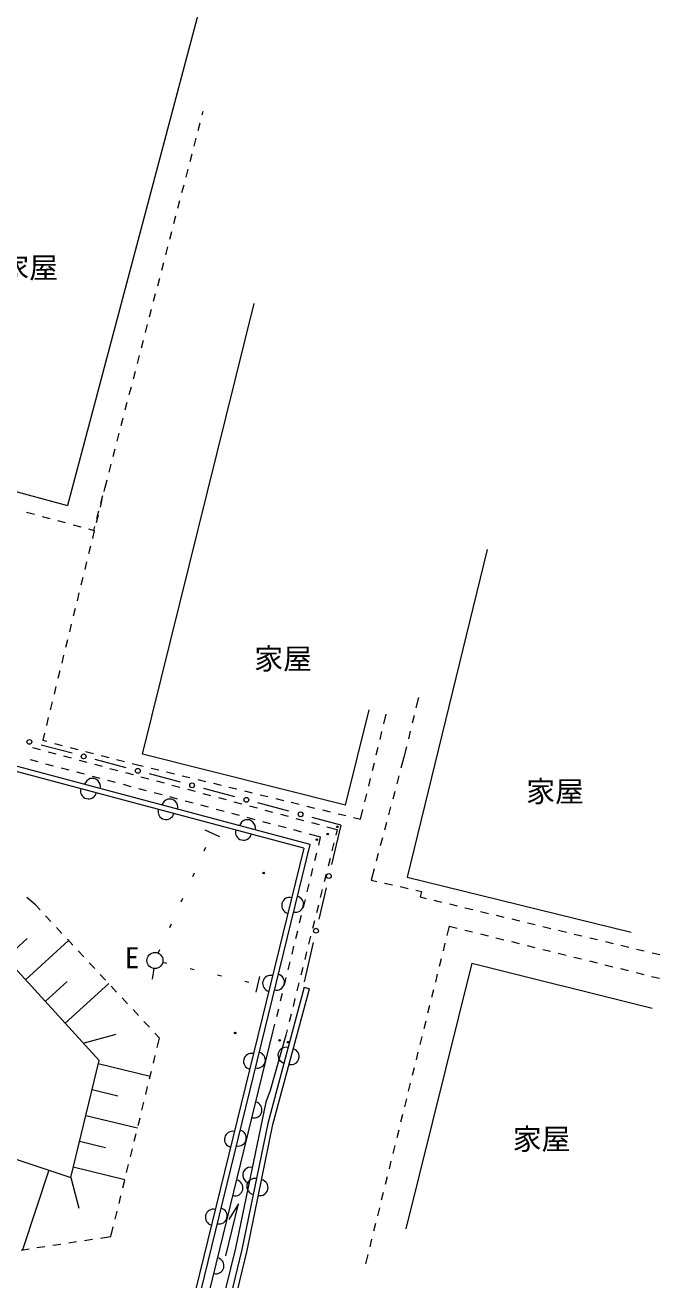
# Model space of a CAD drawing. Units: millimetres on the paper, with parts at other scales. Extents: x -4217 to 649, y -3995 to 278.
# Drawn here: x 161.5 to 201.1, y -140.3 to -62.1 of the extents above; entities that cross this region are included whole.
import ezdxf
from ezdxf.enums import TextEntityAlignment as Align

# ---------------------------------------------------------------- set-up
doc = ezdxf.new("R2010")
doc.units = ezdxf.units.MM
doc.linetypes.add('DOTTED', pattern=[1.75, 0.25, -1.5])
for name, color, linetype, lineweight in [('0-1_S-BGD', 134, 'Continuous', 18), ('0-9_標高点', 134, 'Continuous', 18), ('0-C_S-BGD', 134, 'Continuous', 18), ('0-F_S-BGD', 134, 'Continuous', 18), ('1-0_S-BGD', 134, 'Continuous', 18), ('1-1_S-BGD', 134, 'Continuous', 18)]:
    doc.layers.add(name, color=color, linetype=linetype, lineweight=lineweight)
doc.styles.add('ＭＳ ゴシック', font='')
doc.styles.get('ＭＳ ゴシック').set_extended_font_data('MS Gothic')

msp = doc.modelspace()

# ---------------------------------------------------------------- linework, layer by layer
at = {"layer": '0-1_S-BGD'}
for p, q in [((174.466, -53.161), (164.135, -92.027)), ((151.879, -88.708), (164.135, -92.027)), ((181.469, -110.698), (182.958, -104.765)), ((160.289, -120.232), (161.632, -119.007)), ((161.515, -121.575), (164.201, -119.124)), ((189.362, -120.554), (185.242, -137.104)), ((189.362, -120.554), (200.596, -123.351)), ((162.754, -122.934), (164.112, -121.694)), ((163.993, -124.292), (166.71, -121.813)), ((178.906, -122.048), (179.228, -122.134)), ((165.116, -125.522), (167.178, -124.966)), ((166.064, -126.798), (169.302, -127.582)), ((165.673, -128.412), (167.287, -128.803)), ((165.282, -130.027), (168.511, -130.809)), ((164.892, -131.637), (166.502, -132.026)), ((162.986, -133.441), (161.327, -138.412)), ((164.503, -133.246), (167.722, -134.026)), ((164.346, -133.894), (164.844, -135.805))]:
    msp.add_line(p, q, dxfattribs=at)
for points in [[(181.469, -110.698), (168.809, -107.521), (175.792, -79.434)], [(190.306, -94.764), (185.316, -115.188), (199.279, -118.614)], [(174.011, -138.787), (174.802, -135.549), (174.201, -136.519)]]:
    msp.add_lwpolyline(points, dxfattribs=at)
msp.add_lwpolyline([(132.216, -108.451), (129.199, -122.161), (164.346, -133.894), (166.109, -126.611), (159.759, -119.651), (152.466, -112.878)], close=True, dxfattribs=at)
at = {"layer": '0-9_標高点'}
for centre, radius in [((180.366, -112.501), 0.05), ((180.366, -112.501), 0.0333), ((180.973, -112.048), 0.05), ((180.973, -112.048), 0.0333), ((179.689, -112.844), 0.05), ((179.689, -112.844), 0.0333), ((176.379, -114.928), 0.05), ((176.379, -114.928), 0.0333), ((174.599, -124.894), 0.05), ((174.599, -124.894), 0.0333), ((177.372, -125.351), 0.05), ((177.372, -125.351), 0.0333), ((177.902, -125.468), 0.05), ((177.902, -125.468), 0.0333)]:
    msp.add_circle(centre, radius, dxfattribs=at)
at = {"layer": '0-C_S-BGD', "linetype": 'DOTTED'}
for p, q in [((169.801, -119.922), (173.167, -112.436)), ((170.083, -120.49), (176.008, -121.859))]:
    msp.add_line(p, q, dxfattribs=at)
at = {"layer": '0-C_S-BGD'}
for p, q in [((172.711, -112.231), (173.623, -112.641)), ((169.523, -120.872), (169.426, -121.532)), ((176.121, -121.371), (175.896, -122.346))]:
    msp.add_line(p, q, dxfattribs=at)
msp.add_circle((169.596, -120.378), 0.5, dxfattribs=at)
at = {"layer": '0-F_S-BGD'}
for p, q in [((178.871, -113.386), (128.205, -99.88)), ((179.272, -113.148), (128.288, -99.557)), ((167.932, -159.448), (179.272, -113.148)), ((178.871, -113.386), (167.609, -159.368)), ((166.276, -168.531), (176.954, -124.846))]:
    msp.add_line(p, q, dxfattribs=at)
for points in [[(178.906, -122.048), (176.626, -130.528), (175.016, -138.388), (167.169, -170.856)], [(167.494, -170.932), (175.341, -138.46), (176.95, -130.605), (179.228, -122.134)], [(177.752, -125.041), (176.786, -128.488), (176.516, -129.211), (174.622, -138.304), (169.629, -158.584), (169.486, -158.584), (166.129, -172.011), (165.605, -172.185)]]:
    msp.add_lwpolyline(points, dxfattribs=at)
for centre, start, end in [((165.694, -109.528), 345.07396, 165.07396), ((165.455, -109.809), 165.07396, 345.07396), ((170.286, -111.097), 165.07396, 345.07396), ((170.525, -110.816), 345.07396, 165.07396), ((175.356, -112.104), 345.07396, 165.07396), ((175.117, -112.385), 165.07396, 345.07396), ((177.998, -116.951), 76.23779, 256.23779), ((178.36, -116.872), 256.23779, 76.23779), ((176.808, -121.808), 76.23779, 256.23779), ((177.171, -121.728), 256.23779, 76.23779), ((177.766, -126.288), 74.9509, 254.9509), ((178.089, -126.369), 254.9509, 74.9509), ((175.619, -126.664), 76.23779, 256.23779), ((175.981, -126.585), 256.23779, 76.23779), ((175.77, -129.689), 256.26431, 76.26431), ((174.429, -131.521), 76.23779, 256.23779), ((174.792, -131.441), 256.23779, 76.23779), ((175.569, -133.758), 78.23842, 258.23842), ((174.583, -134.546), 256.26431, 76.26431), ((175.821, -134.458), 78.42397, 258.42397), ((176.146, -134.532), 258.42397, 78.42397), ((173.24, -136.377), 76.23779, 256.23779), ((173.602, -136.298), 256.23779, 76.23779), ((173.396, -139.403), 256.26431, 76.26431)]:
    msp.add_arc(centre, 0.5, start, end, dxfattribs=at)
at = {"layer": '1-0_S-BGD'}
for p, q in [((164.424, -107.465), (162.492, -106.949)), ((167.806, -108.368), (165.873, -107.852)), ((171.187, -109.271), (169.255, -108.755)), ((174.569, -110.174), (172.636, -109.658)), ((177.95, -111.077), (176.018, -110.561)), ((181.186, -111.941), (179.399, -111.464)), ((181.186, -111.941), (180.611, -114.386)), ((180.268, -115.846), (179.81, -117.793)), ((179.467, -119.253), (178.892, -121.698))]:
    msp.add_line(p, q, dxfattribs=at)
for centre in [(161.767, -106.755), (165.149, -107.658), (168.53, -108.561), (171.912, -109.464), (175.293, -110.367), (178.675, -111.27), (180.44, -115.116), (179.639, -118.523)]:
    msp.add_circle(centre, 0.15, dxfattribs=at)
at = {"layer": '1-1_S-BGD'}
for p, q in [((172.545, -67.688), (172.609, -67.441)), ((172.292, -68.655), (172.418, -68.171)), ((172.04, -69.623), (172.166, -69.139)), ((171.787, -70.59), (171.913, -70.106)), ((171.534, -71.558), (171.661, -71.074)), ((171.282, -72.525), (171.408, -72.042)), ((171.029, -73.493), (171.155, -73.009)), ((170.776, -74.46), (170.903, -73.977)), ((170.524, -75.428), (170.65, -74.944)), ((170.271, -76.396), (170.397, -75.912)), ((170.018, -77.363), (170.145, -76.879)), ((169.766, -78.331), (169.892, -77.847)), ((169.513, -79.298), (169.64, -78.814)), ((169.261, -80.266), (169.387, -79.782)), ((169.008, -81.233), (169.134, -80.75)), ((168.755, -82.201), (168.882, -81.717)), ((168.503, -83.169), (168.629, -82.685)), ((168.25, -84.136), (168.376, -83.652)), ((167.997, -85.104), (168.124, -84.62)), ((167.745, -86.071), (167.871, -85.587)), ((167.492, -87.039), (167.619, -86.555)), ((167.24, -88.006), (167.366, -87.523)), ((166.987, -88.974), (167.113, -88.49)), ((166.734, -89.941), (166.861, -89.458)), ((166.482, -90.909), (166.608, -90.425)), ((166.229, -91.877), (166.355, -91.393)), ((166.522, -90.718), (166.413, -91.161)), ((166.294, -91.647), (166.174, -92.132)), ((161.594, -92.439), (162.076, -92.57)), ((162.559, -92.701), (163.042, -92.831)), ((163.524, -92.962), (164.007, -93.093)), ((166.054, -92.618), (165.935, -93.103)), ((165.976, -92.844), (166.103, -92.36)), ((164.49, -93.223), (164.972, -93.354)), ((165.815, -93.589), (165.695, -94.074)), ((165.576, -94.559), (165.456, -95.045)), ((165.337, -95.53), (165.217, -96.016)), ((165.097, -96.501), (164.978, -96.987)), ((164.858, -97.472), (164.739, -97.958)), ((164.619, -98.443), (164.499, -98.929)), ((164.38, -99.414), (164.26, -99.9)), ((164.14, -100.385), (164.021, -100.871)), ((163.901, -101.356), (163.782, -101.842)), ((163.662, -102.327), (163.542, -102.813)), ((163.423, -103.298), (163.303, -103.784)), ((186.026, -103.984), (185.869, -104.627)), ((163.184, -104.269), (163.064, -104.755)), ((162.944, -105.24), (162.825, -105.726)), ((183.87, -105.627), (184.017, -105.024)), ((185.75, -105.112), (185.632, -105.598)), ((183.633, -106.599), (183.752, -106.113)), ((185.513, -106.084), (185.395, -106.57)), ((161.963, -107.108), (162.446, -107.238)), ((163.334, -106.845), (163.818, -106.97)), ((164.302, -107.095), (164.786, -107.22)), ((183.396, -107.57), (183.515, -107.085)), ((185.276, -107.055), (185.119, -107.698)), ((162.309, -108.005), (161.826, -107.877)), ((162.929, -107.368), (163.412, -107.497)), ((163.895, -107.627), (164.378, -107.757)), ((164.861, -107.887), (165.343, -108.016)), ((165.27, -107.345), (165.755, -107.47)), ((166.239, -107.595), (166.723, -107.72)), ((167.207, -107.845), (167.691, -107.97)), ((185.119, -107.698), (184.934, -108.394)), ((163.276, -108.262), (162.792, -108.134)), ((164.242, -108.519), (163.759, -108.39)), ((165.208, -108.776), (164.725, -108.647)), ((165.826, -108.146), (166.309, -108.276)), ((166.792, -108.406), (167.275, -108.535)), ((167.758, -108.665), (168.241, -108.795)), ((169.352, -108.386), (169.838, -108.505)), ((170.324, -108.623), (170.809, -108.742)), ((183.159, -108.542), (183.278, -108.056)), ((166.175, -109.033), (165.692, -108.904)), ((167.141, -109.29), (166.658, -109.161)), ((168.108, -109.546), (167.625, -109.418)), ((168.724, -108.925), (169.206, -109.054)), ((169.689, -109.184), (170.172, -109.314)), ((170.655, -109.444), (171.138, -109.573)), ((171.295, -108.86), (171.781, -108.979)), ((172.267, -109.097), (172.752, -109.216)), ((173.238, -109.334), (173.724, -109.453)), ((182.922, -109.513), (183.04, -109.028)), ((184.806, -108.877), (184.677, -109.36)), ((169.074, -109.803), (168.591, -109.675)), ((170.041, -110.06), (169.557, -109.932)), ((171.007, -110.317), (170.524, -110.189)), ((171.621, -109.703), (172.104, -109.833)), ((172.586, -109.963), (173.069, -110.092)), ((173.552, -110.222), (174.035, -110.352)), ((174.21, -109.571), (174.695, -109.69)), ((175.181, -109.808), (175.667, -109.927)), ((176.153, -110.046), (176.639, -110.164)), ((182.685, -110.485), (182.803, -109.999)), ((184.549, -109.843), (184.42, -110.326)), ((171.974, -110.574), (171.49, -110.446)), ((172.94, -110.831), (172.457, -110.702)), ((173.906, -111.088), (173.423, -110.959)), ((174.518, -110.482), (175.001, -110.611)), ((175.484, -110.741), (175.967, -110.871)), ((176.449, -111.001), (176.932, -111.131)), ((177.124, -110.283), (177.61, -110.401)), ((178.096, -110.52), (178.582, -110.638)), ((179.067, -110.757), (179.553, -110.875)), ((180.039, -110.994), (180.525, -111.112)), ((182.419, -111.574), (182.566, -110.971)), ((184.292, -110.81), (184.163, -111.293)), ((174.873, -111.345), (174.39, -111.216)), ((175.839, -111.602), (175.356, -111.473)), ((176.806, -111.858), (176.323, -111.73)), ((177.415, -111.26), (177.898, -111.39)), ((178.381, -111.52), (178.864, -111.65)), ((179.347, -111.779), (179.83, -111.909)), ((181.01, -111.231), (181.496, -111.349)), ((181.982, -111.468), (182.419, -111.574)), ((184.035, -111.776), (183.906, -112.259)), ((177.772, -112.115), (177.289, -111.987)), ((178.739, -112.372), (178.255, -112.244)), ((179.926, -112.688), (179.222, -112.501)), ((180.312, -112.039), (180.966, -112.214)), ((180.966, -112.214), (180.878, -112.565)), ((179.805, -113.181), (179.926, -112.688)), ((180.756, -113.05), (180.635, -113.535)), ((183.778, -112.742), (183.649, -113.226)), ((179.568, -114.153), (179.686, -113.667)), ((180.513, -114.02), (180.392, -114.505)), ((183.521, -113.709), (183.393, -114.192)), ((179.33, -115.124), (179.449, -114.638)), ((179.093, -116.095), (179.212, -115.61)), ((180.27, -114.99), (180.149, -115.475)), ((183.913, -115.558), (184.401, -115.668)), ((180.027, -115.96), (179.906, -116.445)), ((184.889, -115.777), (185.377, -115.887)), ((185.864, -115.996), (186.21, -116.074)), ((178.855, -117.067), (178.974, -116.581)), ((179.784, -116.93), (179.663, -117.415)), ((186.983, -116.623), (187.469, -116.74)), ((187.956, -116.857), (188.442, -116.973)), ((188.928, -117.09), (189.414, -117.207)), ((163.112, -117.957), (162.771, -117.591)), ((178.618, -118.038), (178.737, -117.553)), ((179.541, -117.9), (179.42, -118.385)), ((189.9, -117.324), (190.386, -117.441)), ((190.872, -117.558), (191.359, -117.675)), ((191.845, -117.792), (192.331, -117.909)), ((192.817, -118.025), (193.303, -118.142)), ((163.794, -118.688), (163.453, -118.322)), ((178.38, -119.01), (178.499, -118.524)), ((187.942, -118.238), (187.8, -118.811)), ((187.942, -118.238), (188.434, -118.359)), ((188.919, -118.48), (189.404, -118.6)), ((189.89, -118.72), (190.375, -118.841)), ((193.789, -118.259), (194.275, -118.376)), ((194.762, -118.493), (195.248, -118.61)), ((195.734, -118.727), (196.22, -118.844)), ((164.476, -119.419), (164.135, -119.054)), ((178.143, -119.981), (178.262, -119.495)), ((179.298, -118.87), (179.177, -119.355)), ((187.68, -119.296), (187.56, -119.781)), ((190.86, -118.961), (191.345, -119.081)), ((191.831, -119.202), (192.316, -119.322)), ((192.801, -119.442), (193.287, -119.563)), ((196.706, -118.96), (197.192, -119.077)), ((197.679, -119.194), (198.165, -119.311)), ((198.651, -119.428), (199.137, -119.545)), ((165.158, -120.15), (164.817, -119.785)), ((179.055, -119.84), (178.934, -120.325)), ((187.44, -120.266), (187.319, -120.752)), ((193.772, -119.683), (194.257, -119.803)), ((194.743, -119.923), (195.228, -120.044)), ((195.713, -120.164), (196.199, -120.284)), ((196.684, -120.405), (197.169, -120.525)), ((199.623, -119.662), (200.109, -119.779)), ((200.595, -119.895), (201.082, -120.012)), ((165.84, -120.882), (165.499, -120.516)), ((177.906, -120.952), (178.024, -120.467)), ((178.812, -120.81), (178.691, -121.295)), ((197.654, -120.645), (198.14, -120.766)), ((198.625, -120.886), (199.11, -121.006)), ((199.596, -121.127), (200.081, -121.247)), ((166.522, -121.613), (166.181, -121.247)), ((167.205, -122.344), (166.863, -121.978)), ((177.668, -121.924), (177.787, -121.438)), ((178.569, -121.78), (178.448, -122.265)), ((187.199, -121.237), (187.079, -121.722)), ((200.566, -121.367), (201.057, -121.489)), ((167.887, -123.075), (167.546, -122.71)), ((177.431, -122.895), (177.549, -122.41)), ((178.326, -122.75), (178.205, -123.235)), ((186.958, -122.208), (186.838, -122.693)), ((168.569, -123.806), (168.228, -123.441)), ((177.193, -123.867), (177.312, -123.381)), ((186.718, -123.178), (186.597, -123.664)), ((169.251, -124.538), (168.91, -124.172)), ((178.083, -123.72), (177.962, -124.205)), ((186.477, -124.149), (186.357, -124.634)), ((176.954, -124.846), (177.075, -124.352)), ((177.84, -124.69), (177.752, -125.041)), ((186.236, -125.12), (186.116, -125.605)), ((169.498, -126.781), (169.617, -126.295)), ((185.996, -126.09), (185.876, -126.576)), ((169.26, -127.752), (169.379, -127.267)), ((185.755, -127.061), (185.635, -127.546)), ((169.022, -128.723), (169.141, -128.238)), ((185.515, -128.031), (185.394, -128.517)), ((185.274, -129.002), (185.154, -129.487)), ((168.784, -129.695), (168.903, -129.209)), ((168.546, -130.666), (168.665, -130.18)), ((185.033, -129.973), (184.913, -130.458)), ((168.308, -131.637), (168.427, -131.152)), ((184.793, -130.943), (184.672, -131.429)), ((168.07, -132.608), (168.189, -132.123)), ((184.552, -131.914), (184.432, -132.399)), ((184.311, -132.885), (184.191, -133.37)), ((167.832, -133.58), (167.951, -133.094)), ((167.594, -134.551), (167.713, -134.065)), ((184.071, -133.855), (183.951, -134.34)), ((167.356, -135.522), (167.475, -135.037)), ((183.83, -134.826), (183.71, -135.311)), ((167.117, -136.493), (167.237, -136.008)), ((183.59, -135.796), (183.469, -136.282)), ((183.349, -136.767), (183.229, -137.252)), ((161.252, -138.423), (161.747, -138.348)), ((162.241, -138.273), (162.735, -138.199)), ((163.23, -138.124), (163.724, -138.049)), ((164.218, -137.974), (164.713, -137.899)), ((165.207, -137.824), (165.701, -137.749)), ((183.108, -137.738), (182.988, -138.223)), ((182.868, -138.708), (182.726, -139.281))]:
    msp.add_line(p, q, dxfattribs=at)
for points in [[(165.455, -93.485), (165.786, -93.574), (165.85, -93.328)], [(162.705, -106.211), (162.596, -106.654), (162.85, -106.72)], [(168.175, -108.095), (168.429, -108.161), (168.866, -108.268)], [(183.264, -114.675), (183.079, -115.371), (183.425, -115.449)], [(162.429, -117.226), (162.139, -116.914), (161.602, -116.46)], [(186.21, -116.074), (186.129, -116.417), (186.497, -116.506)], [(169.737, -125.81), (169.882, -125.214), (169.592, -124.903)], [(166.196, -137.674), (166.852, -137.574), (166.998, -136.979)]]:
    msp.add_lwpolyline(points, dxfattribs=at)

# ---------------------------------------------------------------- texts
at = {"layer": '0-1_S-BGD', "style": 'ＭＳ ゴシック'}
for s, p in [('家屋', (159.955, -78.26)), ('家屋', (175.786, -102.63)), ('家屋', (192.744, -110.898)), ('E', (167.724, -121.265)), ('家屋', (191.9, -132.559))]:
    msp.add_text(s, height=1.32, dxfattribs=at).set_placement(p, align=Align.BOTTOM_LEFT)

doc.saveas('drawing.dxf')
